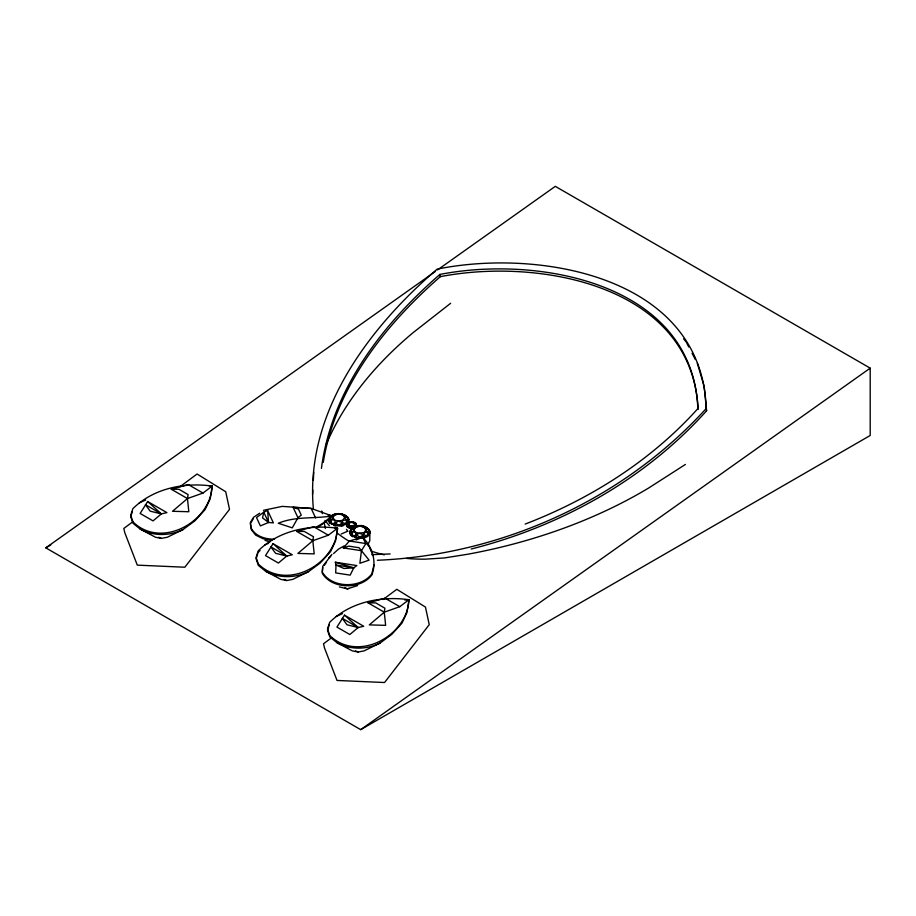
<?xml version="1.0" encoding="UTF-8"?>
<svg xmlns="http://www.w3.org/2000/svg" width="916" height="916" viewBox="0 0 916 916"><rect width="100%" height="100%" fill="white"/><g stroke="black" fill="none" stroke-linecap="round" stroke-linejoin="round"><path stroke-width="1.37" d="M209.375 486.293L212.157 486.098C210.657 522.406 160.895 549.314 133.015 521.925L130.702 515.296L132.843 508.712C153.304 488.354 184.288 482.125 212.157 486.098L210.165 498.877L205.115 509.582L194.925 520.803L183.166 529.494L167.365 537.223L161.331 538.39L155.525 537.257L140.171 529.059L133.015 523.288L130.702 516.658L132.419 511.391M334.752 528.44L337.523 528.246C336.035 564.554 286.273 591.461 258.392 564.073L256.079 557.443L258.22 550.86C278.682 530.501 309.654 524.273 337.523 528.246L335.531 541.024L330.493 551.73L320.291 562.951L308.543 571.641L292.731 579.37L286.697 580.538L280.903 579.404L265.548 571.206L258.392 565.435L256.079 558.806L257.797 553.539M404.792 600.014L408.96 599.728C407.46 636.025 357.698 662.932 329.817 635.544L327.504 628.914L329.657 622.342C350.118 601.984 381.09 595.755 408.96 599.728L406.967 612.506L401.929 623.212L391.727 634.422L379.968 643.124L364.167 650.841L358.133 652.02L352.328 650.887L336.974 642.688L329.817 636.918L327.504 630.288L329.222 625.021M312.608 494.182L312.825 490.037M313.329 480.385L313.764 472.106M322.73 567.428L322.249 573.153C331.638 589.446 360.732 589.847 371.816 575.019C376.957 561.748 372.514 546.944 362.541 537.188L349.385 541.001L343.351 547.917L361.454 550.711L369.102 560.157L359.874 563.271L361.454 550.711L365.873 543.543L362.541 537.188M348.641 519.051C345.744 528.509 350.954 518.479 347.29 516.945C342.641 512.204 333.058 512.422 329.302 518.216C328.535 520.219 328.936 521.536 328.936 519.051M349.981 531.749C349.122 531.005 352.649 537.829 350.221 533.501M187.459 498.556L172.506 511.277L188.822 511.735L187.459 498.556L188.101 494.594L178.929 489.281L171.281 489.236L187.459 498.556L202.986 493.06L212.157 486.098M312.825 540.703L297.883 553.424L314.199 553.882L312.825 540.703L313.478 536.742L304.307 531.429L296.658 531.383L312.825 540.703L328.352 535.207L337.523 528.246M384.262 612.186L369.32 624.895L385.636 625.353L384.262 612.186L384.915 608.213L375.732 602.9L368.083 602.865L384.262 612.186L399.788 606.678L408.96 599.728M321.424 468.42C331.478 390.537 382.098 324.562 439.909 274.434C538.745 255.083 692.965 283.25 697.843 408.639C651.036 460.714 590.27 499.037 525.189 524.067M323.268 462.362C335.37 387.811 384.731 325.088 440.344 276.655C538.734 257.522 692.187 284.956 698.141 409.486M369.778 532.952L369.778 531.143L369.617 533.501L367.992 535.539L362.255 537.749L367.992 535.539M373.968 564.943L371.816 573.897C360.732 588.736 331.638 588.324 322.249 572.031L322.73 566.306L331.913 554.398M330.275 522.853L329.084 521.193L330.71 523.334C335.451 526.162 346.248 528.063 346.695 520.311L342.057 513.853L335.508 513.853L331.729 515.605L328.81 519.681C334.913 519.326 340.134 521.88 345.836 523.746L347.29 522.853M356.839 526.517C349.626 532.162 340.695 521.719 353.152 522.04C358.969 522.418 355.087 529.585 355.465 525.269L353.152 522.04L349.878 522.04L346.901 523.849L346.591 525.532M366.973 536.364L367.831 532.517L363.194 526.059C358.66 523.357 348.378 531.051 351.423 529.15M329.084 518.605L330.871 516.532L332.703 517.311L334.477 519.796L335.508 522.99L334.97 525.406L335.703 525.269M355.545 526.78L346.523 524.948L347.473 523.334L349.362 525.005L349.603 527.811M350.072 531.257L352.019 528.738L353.839 529.517L356.645 535.196L356.106 537.612L357.595 537.749L351.858 535.436L354.057 536.707M342.607 525.406L342.057 522.99L343.088 519.796L344.874 517.311L346.695 516.532L348 517.884L347.668 517.174M352.671 527.879C355.293 526.677 352.225 529.334 353.152 526.597L355.545 523.391L356.496 524.948L347.473 526.78M363.744 537.612L363.194 535.196L366.011 529.517L367.831 528.738L369.778 531.257M356.255 525.99L355.763 526.586M353.828 567.783L350.152 575.134L335.691 572.912L336 565.023L335.325 562.229L356.839 565.573L353.828 567.783L343.947 568.481L336 565.023L353.828 567.783L335.325 562.229M368.427 535.058L369.411 533.776M297.963 517.758L293.097 507.315L298.501 509.147L301.25 515.101L297.963 517.758L292.273 527.856L278.315 523.254C295.57 516.04 313.925 518.971 331.947 515.926L311.177 508.426L282.3 506.376L263.453 510.304M250.961 522.715L253.423 518.513M329.565 522.292L335.508 513.853M346.901 526.253L349.878 522.04M350.714 534.497L356.645 526.059L363.194 526.059C364.843 525.486 369.801 530.456 368.816 529.379M352.866 527.811L349.946 531.887C356.061 531.532 361.27 534.085 366.973 535.952M147.682 501.521L140.125 513.452L153.041 520.895L161.365 513.899L166.895 512.628L147.682 501.521L161.365 513.899L150.19 511.162L145.449 504.716L161.365 513.899M273.06 543.669L265.503 555.6L278.407 563.042L286.742 556.046L292.273 554.775L273.06 543.669L286.742 556.046L275.567 553.31L270.827 546.863L286.742 556.046M344.496 615.151L336.939 627.082L349.843 634.525L358.179 627.529L363.709 626.258L344.496 615.151L358.179 627.529L346.992 624.792L342.263 618.346L358.179 627.529M368.438 543.554L369.778 540.669L369.869 531.543M324.241 565.332L326.497 562.206M348.584 522.75L347.553 523.368L351.515 522.005L356.255 524.112M313.409 509.376C304.559 413.517 368.049 328.455 437.172 269.121C540.177 248.213 702.332 276.827 706.156 408.559C622.857 500.239 500.777 555.062 377.369 560.26M697.328 363.274L704.175 386.3L706.591 410.769C644.83 479.663 560.443 526.414 471.202 549.016M356.645 526.059L354.71 527.135M330.275 516.945L329.565 517.884M328.764 557.947L330.687 556.195M333.573 553.562L338.393 549.176L344.038 545.959M258.22 552.222L260.075 550.55M345.836 524.158L346.855 523.334M329.84 517.632L322.443 523.563L315.734 527.41M328.787 519.601L317.966 527.25M450.626 303.299L413.173 332.6A447.535 286.09 -6 0 0 325.638 445.829M347.301 531.349L341.244 534.028M337.225 525.532L338.783 525.44L342.057 522.99M350.736 527.925L353.152 526.597M362.255 537.646L358.362 537.841L363.194 535.196M133.003 521.616L123.843 528.418L124.725 532.505L137.297 565.138L184.837 567.222L229.515 509.353L225.737 491.766L197.077 474.007L179.914 486.762M331.581 637.776L323.566 643.73L324.447 647.818L337.019 680.451L384.56 682.523L429.238 624.666L425.459 607.079L396.8 589.32L383.071 599.522M334.97 525.406L331.729 523.746L335.508 522.99L338.783 525.44L340.34 525.532L345.836 523.746M437.55 269.899L555.302 186.349L870.2 368.152L870.2 435.489L360.698 729.651L45.8 547.848L435.215 271.56M360.698 729.651L870.2 368.152M330.71 516.464L332.302 515.41M259.617 513.223L253.423 517.391L250.343 522.647L251.316 528.44C255.793 536.581 265.835 539.284 274.537 539.203M335.508 522.99L338.783 520.826L348.756 519.681L345.836 515.605L343.317 514.655L344.645 515.296M352.866 536.364L359.919 533.032L369.892 531.887L366.973 527.811L363.011 526.517M685.408 464.435L648.677 487.999A397.865 254.339 -6 0 1 467.721 554.237L444.386 557.947L425.516 559.149A121.233 77.494 -6 0 1 406.601 558.417M45.8 547.848L50.746 544.986M353.45 527.822L354.057 527.49M330.871 516.532L338.783 513.807L346.695 516.532M352.019 528.738L359.919 526.002L367.831 528.738M267.621 510.452L263.762 512.181L256.514 517.551L260.384 525.899L268.537 522.475L273.392 522.887L267.621 510.452L268.537 522.475L262.548 517.895L263.762 512.181L268.537 522.475M139.346 502.827L145.69 500.044M264.724 544.974L268.525 543.303M336.149 616.457L342.492 613.663M356.106 539.971L359.977 538.299M183.166 529.494C169.804 536.181 153.338 536.272 140.171 529.059M308.543 571.641C295.181 578.328 278.716 578.42 265.548 571.206M379.968 643.124C366.618 649.81 350.141 649.902 336.974 642.688M348.904 522.578C350.439 521.032 356.919 523.654 354.446 522.75M356.106 526.963L356.839 526.723M343.351 547.917L348.813 546.131L359.095 547.734L361.454 550.711M357.629 585.553L347.29 588.873L339.378 586.893M171.281 489.236L188.249 484.564L202.986 493.06M296.658 531.383L313.627 526.711L328.352 535.207M368.083 602.865L385.064 598.194L399.788 606.678M349.088 588.404L347.29 588.873L344.943 587.614M335.703 514.311L341.863 514.311M359.141 526.253L360.709 526.253M340.34 514.151L336.458 514.242M350.736 522.189L353.771 522.441M349.603 522.486L350.347 522.28M371.747 554.661L390.159 553.951M349.878 526.597L352.294 527.925M356.645 535.196L361.488 537.841M293.097 507.315L311.177 508.426L315.608 517.941M348.904 527.536L350.347 527.879M357.595 537.646L358.362 537.841M363.011 526.723L365.14 527.135M349.385 541.001L365.873 543.543M271.754 540.44L262.789 538.642L255.587 535.047L251.316 529.562L250.343 523.757M327.928 514.941L331.947 515.926M264.987 540.337L270.002 541.951M354.71 537.062L356.106 537.612M273.529 574.95L276.163 576.061M284.063 579.416L286.697 580.538M148.163 532.803L150.796 533.913M158.697 537.268L161.331 538.39M344.966 646.421L347.599 647.543M355.5 650.898L358.133 652.02M366.973 527.811L365.782 527.387M347.553 525.269L348.584 527.41M347.92 531.383L346.466 529.345M330.71 523.334L331.729 524.158M363.194 526.059L363.744 526.963M353.942 527.845A4.992 2.874 0 0 1 348.412 527.639A4.992 2.874 0 0 1 346.637 524.605L347.256 526.586M367.831 532.517L369.137 534.497M355.465 525.269L356.118 526.253M346.695 520.311L348 522.292M683.622 338.828L686.176 342.023M366.721 543.669L369.228 546.886M686.828 343.271L688.798 347.015M692.084 353.267L695.358 359.519M369.801 548.146L373.247 555.691M352.019 532.517L352.866 535.952M330.871 520.311L331.729 523.746M349.946 532.288L350.072 533.055M321.791 510.968L322.34 513.658M324.264 523.07L325.363 528.44M706.156 408.559L706.591 410.769M439.909 274.434L440.344 276.655M369.617 530.707L369.411 530.215M350.439 530.215L350.221 530.707M349.981 531.543L349.981 532.654M348.733 519.338L348.733 520.448M346.374 516.052L345.836 515.605M328.844 519.338L328.844 520.448M384.354 554.844A121.233 77.494 -6 0 1 371.358 551.169M349.523 541.448A121.233 77.494 -6 0 1 338.107 533.707M329.371 525.612A121.233 77.494 -6 0 1 325.008 520.391M368.438 535.574A9.973 5.759 0 0 1 364.786 537.692M352.752 536.776A9.973 5.759 0 0 1 349.832 532.7M343.649 525.486A9.973 5.759 0 0 1 341.244 526.059M336.08 526.059A9.973 5.759 0 0 1 333.676 525.486M330.023 523.38A9.973 5.759 0 0 1 329.027 521.983M329.027 519.006A9.973 5.759 0 0 1 330.023 517.62M355.774 523.918A4.992 2.874 0 0 1 356.267 526.105M355.774 526.792A4.992 2.874 0 0 1 354.973 527.387M350.164 522.578A4.992 2.874 0 0 1 352.74 522.578M353.942 522.864A4.992 2.874 0 0 1 354.973 523.322"/></g></svg>
